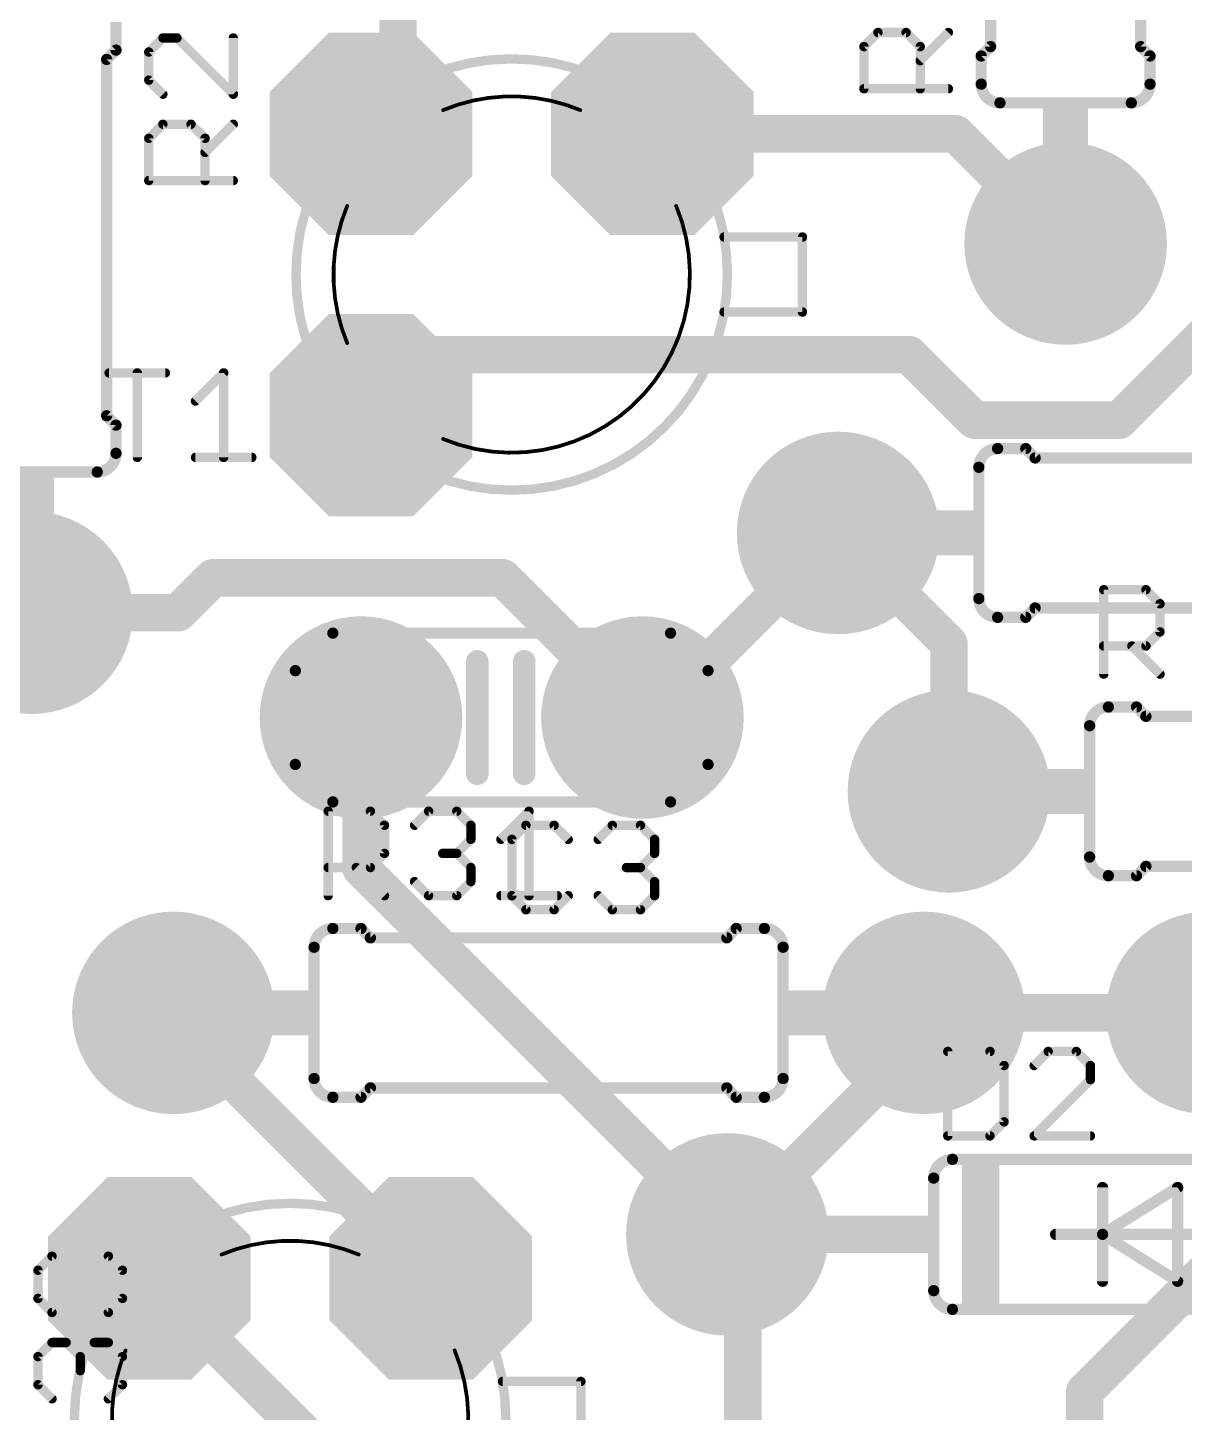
# Model space of a CAD drawing. Extents: x 0 to 70, y -10.8 to 60.8.
# Drawn here: x 8.45 to 24.11, y 21.59 to 40.34 of the extents above; entities that cross this region are included whole.
import ezdxf

# ---------------------------------------------------------------- set-up
doc = ezdxf.new("R2010")
doc.units = 0
for name, color, linetype in [('1', 22, 'CONTINUOUS'), ('16', 175, 'CONTINUOUS'), ('17', 82, 'CONTINUOUS'), ('21', 253, 'CONTINUOUS'), ('25', 253, 'CONTINUOUS'), ('29', 253, 'CONTINUOUS'), ('30', 253, 'CONTINUOUS')]:
    doc.layers.add(name, color=color, linetype=linetype)

# ---------------------------------------------------------------- blocks, each defined once
blk = doc.blocks.new('ROUNDP')
at = {"const_width": 0.5}
blk.add_lwpolyline([(0, -0.25, 1), (0, 0.25, 1), (0, -0.25)], format="xyb", dxfattribs=at)
blk = doc.blocks.new('RECT')
blk.add_solid([(-0.5, -0.5), (0.5, -0.5), (-0.5, 0.5), (0.5, 0.5)])
blk = doc.blocks.new('OCTAGONP')
at = {"const_width": 0.5}
blk.add_lwpolyline([(-0.25, -0.1036), (-0.25, 0.1036), (-0.1036, 0.25), (0.1036, 0.25), (0.25, 0.1036), (0.25, -0.1036), (0.1036, -0.25), (-0.1036, -0.25), (-0.25, -0.1036), (-0.25, 0.1036)], dxfattribs=at)

msp = doc.modelspace()

# ---------------------------------------------------------------- linework, layer by layer
at = {"layer": '1', "const_width": 0.508}
for points in [[(22.7584, 21.8694), (27.0256, 26.1366)], [(22.7584, 17.78), (22.7584, 21.8694)]]:
    msp.add_lwpolyline(points, dxfattribs=at)
at = {"layer": '1', "const_width": 0.254}
for points in [[(22.8854, 21.8694, 1), (22.6314, 21.8694)], [(22.6686, 21.9592, 1), (22.8482, 21.7796)]]:
    msp.add_lwpolyline(points, format="xyb", dxfattribs=at)
at = {"layer": '16', "const_width": 0.508}
for points in [[(13.46, 43), (13.46, 39.27)], [(13.46, 39.27), (13.095, 38.905)], [(16.905, 38.905), (21.015, 38.905)], [(21.015, 38.905), (22.5, 37.42)], [(23.225, 35.0266), (24.8252, 36.6268)], [(13.095, 35.095), (13.9156, 35.9156)], [(13.9156, 35.9156), (20.3802, 35.9156)], [(20.3802, 35.9156), (21.2692, 35.0266)], [(21.2692, 35.0266), (23.225, 35.0266)], [(16.92, 31), (19.42, 33.5)], [(19.42, 33.5), (20.92, 32)], [(10.4838, 32.42), (10.9568, 32.893)], [(10.9568, 32.893), (14.877, 32.893)], [(14.877, 32.893), (16.77, 31)], [(8.5, 32.42), (10.4838, 32.42)], [(20.92, 32), (20.92, 30)], [(12.96, 28.96), (12.96, 31)], [(16.77, 31), (16.92, 31)], [(17.92, 24), (12.96, 28.96)], [(10.42, 27), (10.42, 26.89)], [(20.58, 27), (24.42, 27)], [(20.58, 26.66), (20.58, 27)], [(10.42, 26.89), (13.905, 23.405)], [(17.92, 24), (20.58, 26.66)], [(18.13, 23.79), (17.92, 24)], [(18.13, 2.97), (18.13, 23.79)], [(15, 18.5), (10.095, 23.405)]]:
    msp.add_lwpolyline(points, dxfattribs=at)
at = {"layer": '16', "const_width": 0.254}
for points in [[(13.333, 39.27, 1), (13.587, 39.27)], [(13.5498, 39.1802, 1), (13.3702, 39.3598)], [(13.0052, 38.9948, 1), (13.1848, 38.8152)], [(16.905, 39.032, 1), (16.905, 38.778)], [(21.1048, 38.9948, 1), (20.9252, 38.8152)], [(21.015, 38.778, 1), (21.015, 39.032)], [(22.4102, 37.3302, 1), (22.5898, 37.5098)], [(13.9156, 36.0426, 1), (13.9156, 35.7886)], [(14.0054, 35.8258, 1), (13.8258, 36.0054)], [(20.47, 36.0054, 1), (20.2904, 35.8258)], [(20.3802, 35.7886, 1), (20.3802, 36.0426)], [(13.0052, 35.1848, 1), (13.1848, 35.0052)], [(21.2692, 35.1536, 1), (21.2692, 34.8996)], [(23.225, 34.8996, 1), (23.225, 35.1536)], [(21.1794, 34.9368, 1), (21.359, 35.1164)], [(23.1352, 35.1164, 1), (23.3148, 34.9368)], [(19.5098, 33.5898, 1), (19.3302, 33.4102)], [(19.5098, 33.4102, 1), (19.3302, 33.5898)], [(10.9568, 33.02, 1), (10.9568, 32.766)], [(11.0466, 32.8032, 1), (10.867, 32.9828)], [(14.9668, 32.9828, 1), (14.7872, 32.8032)], [(14.877, 32.766, 1), (14.877, 33.02)], [(8.5, 32.547, 1), (8.5, 32.293)], [(10.394, 32.5098, 1), (10.5736, 32.3302)], [(10.4838, 32.293, 1), (10.4838, 32.547)], [(21.047, 32, 1), (20.793, 32)], [(20.8302, 31.9102, 1), (21.0098, 32.0898)], [(13.087, 31, 1), (12.833, 31)], [(16.77, 31.127, 1), (16.77, 30.873)], [(16.6802, 30.9102, 1), (16.8598, 31.0898)], [(16.8302, 31.0898, 1), (17.0098, 30.9102)], [(16.92, 30.873, 1), (16.92, 31.127)], [(20.793, 30, 1), (21.047, 30)], [(13.0498, 29.0498, 1), (12.8702, 28.8702)], [(12.833, 28.96, 1), (13.087, 28.96)], [(10.547, 27, 1), (10.293, 27)], [(20.58, 27.127, 1), (20.58, 26.873)], [(20.707, 27, 1), (20.453, 27)], [(10.5098, 26.9798, 1), (10.3302, 26.8002)], [(10.293, 26.89, 1), (10.547, 26.89)], [(20.6698, 26.5702, 1), (20.4902, 26.7498)], [(20.453, 26.66, 1), (20.707, 26.66)], [(18.0098, 24.0898, 1), (17.8302, 23.9102)], [(17.8302, 24.0898, 1), (18.0098, 23.9102)], [(17.8302, 23.9102, 1), (18.0098, 24.0898)], [(18.257, 23.79, 1), (18.003, 23.79)], [(18.0402, 23.7002, 1), (18.2198, 23.8798)], [(10.1848, 23.4948, 1), (10.0052, 23.3152)], [(13.8152, 23.3152, 1), (13.9948, 23.4948)]]:
    msp.add_lwpolyline(points, format="xyb", dxfattribs=at)
at = {"layer": '21'}
for points, const_width in [([(21.484, 44.913), (21.484, 40.087)], 0.1524), ([(23.516, 44.913), (23.516, 40.087)], 0.1524), ([(9.643, 40.421), (9.643, 40.04)], 0.1524), ([(21.484, 40.087), (21.357, 39.96)], 0.1524), ([(23.516, 40.087), (23.643, 39.96)], 0.1524), ([(9.516, 39.913), (9.643, 40.04)], 0.1524), ([(9.516, 35.087), (9.516, 39.913)], 0.1524), ([(21.357, 39.579), (21.357, 39.96)], 0.1524), ([(23.643, 39.579), (23.643, 39.96)], 0.1524), ([(23.389, 39.325), (21.611, 39.325)], 0.1524), ([(18.937, 37.508), (17.8765, 37.508)], 0.127), ([(18.937, 37.508), (18.937, 36.492)], 0.127), ([(18.937, 36.492), (17.8765, 36.492)], 0.127), ([(9.516, 35.087), (9.643, 34.96)], 0.1524), ([(9.643, 34.579), (9.643, 34.96)], 0.1524), ([(21.579, 34.643), (21.96, 34.643)], 0.1524), ([(22.087, 34.516), (21.96, 34.643)], 0.1524), ([(22.087, 34.516), (26.913, 34.516)], 0.1524), ([(7.611, 34.325), (9.389, 34.325)], 0.1524), ([(21.325, 34.389), (21.325, 32.611)], 0.1524), ([(22.087, 32.484), (21.96, 32.357)], 0.1524), ([(22.087, 32.484), (26.913, 32.484)], 0.1524), ([(21.579, 32.357), (21.96, 32.357)], 0.1524), ([(12.579, 32.143), (17.151, 32.143)], 0.1524), ([(14.5348, 30.238), (14.5348, 31.762)], 0.3048), ([(15.1698, 30.238), (15.1698, 31.762)], 0.3048), ([(12.071, 31.635), (12.071, 30.365)], 0.1524), ([(17.659, 31.635), (17.659, 30.365)], 0.1524), ([(23.079, 31.143), (23.46, 31.143)], 0.1524), ([(23.587, 31.016), (23.46, 31.143)], 0.1524), ([(22.825, 29.111), (22.825, 30.889)], 0.1524), ([(28.413, 31.016), (23.587, 31.016)], 0.1524), ([(12.579, 29.857), (17.151, 29.857)], 0.1524), ([(23.079, 28.857), (23.46, 28.857)], 0.1524), ([(23.587, 28.984), (23.46, 28.857)], 0.1524), ([(28.413, 28.984), (23.587, 28.984)], 0.1524), ([(12.579, 28.143), (12.96, 28.143)], 0.1524), ([(13.087, 28.016), (12.96, 28.143)], 0.1524), ([(17.913, 28.016), (18.04, 28.143)], 0.1524), ([(18.421, 28.143), (18.04, 28.143)], 0.1524), ([(12.325, 26.111), (12.325, 27.889)], 0.1524), ([(17.913, 28.016), (13.087, 28.016)], 0.1524), ([(18.675, 26.111), (18.675, 27.889)], 0.1524), ([(12.579, 25.857), (12.96, 25.857)], 0.1524), ([(13.087, 25.984), (12.96, 25.857)], 0.1524), ([(17.913, 25.984), (13.087, 25.984)], 0.1524), ([(17.913, 25.984), (18.04, 25.857)], 0.1524), ([(18.421, 25.857), (18.04, 25.857)], 0.1524), ([(20.968, 25.016), (25.032, 25.016)], 0.1524), ([(20.714, 24.762), (20.714, 23.238)], 0.1524), ([(23, 24), (24.016, 24.635)], 0.1524), ([(23, 24.635), (23, 24)], 0.1524), ([(24.016, 24.635), (24.016, 23.365)], 0.1524), ([(22.365, 24), (23, 24)], 0.1524), ([(24.016, 23.365), (23, 24)], 0.1524), ([(23, 24), (24.524, 24)], 0.1524), ([(23, 24), (23, 23.365)], 0.1524), ([(20.968, 22.984), (25.032, 22.984)], 0.1524), ([(15.937, 22.008), (14.8765, 22.008)], 0.127), ([(15.937, 22.008), (15.937, 20.992)], 0.127)]:
    msp.add_lwpolyline(points, dxfattribs=dict(at, const_width=const_width))
for points, const_width in [([(21.5109, 40.0601, 1), (21.4571, 40.1139)], 0.0762), ([(23.5429, 40.1139, 1), (23.4891, 40.0601)], 0.0762), ([(9.5541, 39.913, 1), (9.4779, 39.913)], 0.0762), ([(9.4891, 39.9399, 1), (9.5429, 39.8861)], 0.0762), ([(9.6049, 40.04, 1), (9.6811, 40.04)], 0.0762), ([(9.6699, 40.0131, 1), (9.6161, 40.0669)], 0.0762), ([(15, 34.079, 1), (15, 39.921, 1), (15, 34.079)], 0.127), ([(21.3951, 39.96, 1), (21.3189, 39.96)], 0.0762), ([(21.3301, 39.9869, 1), (21.3839, 39.9331)], 0.0762), ([(21.4459, 40.087, 1), (21.5221, 40.087)], 0.0762), ([(23.4779, 40.087, 1), (23.5541, 40.087)], 0.0762), ([(23.6811, 39.96, 1), (23.6049, 39.96)], 0.0762), ([(23.6161, 39.9331, 1), (23.6699, 39.9869)], 0.0762), ([(21.357, 39.579, 0.4142), (21.611, 39.325)], 0.1524), ([(21.3951, 39.579, 1), (21.3189, 39.579)], 0.0762), ([(21.3189, 39.579, 1), (21.3951, 39.579)], 0.0762), ([(23.389, 39.325, 0.4142), (23.643, 39.579)], 0.1524), ([(23.6811, 39.579, 1), (23.6049, 39.579)], 0.0762), ([(23.6049, 39.579, 1), (23.6811, 39.579)], 0.0762), ([(15.9289, 39.227, 0.2002), (14.0711, 39.227)], 0.0508), ([(21.611, 39.3631, 1), (21.611, 39.2869)], 0.0762), ([(21.611, 39.2869, 1), (21.611, 39.3631)], 0.0762), ([(23.389, 39.3631, 1), (23.389, 39.2869)], 0.0762), ([(23.389, 39.2869, 1), (23.389, 39.3631)], 0.0762), ([(14.0662, 39.2387, 1), (14.076, 39.2153)], 0.0254), ([(15.924, 39.2153, 1), (15.9338, 39.2387)], 0.0254), ([(12.773, 37.9289, 0.2002), (12.773, 36.0711)], 0.0508), ([(12.7847, 37.924, 1), (12.7613, 37.9338)], 0.0254), ([(14.071, 34.7729, 0.67), (17.227, 37.9289)], 0.0508), ([(17.2387, 37.9338, 1), (17.2153, 37.924)], 0.0254), ([(17.8765, 37.5398, 1), (17.8765, 37.4763)], 0.0635), ([(18.9688, 37.508, 1), (18.9053, 37.508)], 0.0635), ([(18.937, 37.4763, 1), (18.937, 37.5398)], 0.0635), ([(17.8765, 36.5238, 1), (17.8765, 36.4603)], 0.0635), ([(18.9053, 36.492, 1), (18.9688, 36.492)], 0.0635), ([(18.937, 36.4603, 1), (18.937, 36.5238)], 0.0635), ([(12.7613, 36.0662, 1), (12.7847, 36.076)], 0.0254), ([(9.4779, 35.087, 1), (9.5541, 35.087)], 0.0762), ([(9.5429, 35.1139, 1), (9.4891, 35.0601)], 0.0762), ([(9.6811, 34.96, 1), (9.6049, 34.96)], 0.0762), ([(9.6161, 34.9331, 1), (9.6699, 34.9869)], 0.0762), ([(14.0759, 34.7846, 1), (14.0661, 34.7612)], 0.0254), ([(21.579, 34.643, 0.4142), (21.325, 34.389)], 0.1524), ([(21.579, 34.6811, 1), (21.579, 34.6049)], 0.0762), ([(21.579, 34.6049, 1), (21.579, 34.6811)], 0.0762), ([(21.9869, 34.6699, 1), (21.9331, 34.6161)], 0.0762), ([(21.96, 34.6049, 1), (21.96, 34.6811)], 0.0762), ([(9.389, 34.325, 0.4142), (9.643, 34.579)], 0.1524), ([(9.6811, 34.579, 1), (9.6049, 34.579)], 0.0762), ([(9.6049, 34.579, 1), (9.6811, 34.579)], 0.0762), ([(22.087, 34.5541, 1), (22.087, 34.4779)], 0.0762), ([(22.0601, 34.4891, 1), (22.1139, 34.5429)], 0.0762), ([(9.389, 34.3631, 1), (9.389, 34.2869)], 0.0762), ([(9.389, 34.2869, 1), (9.389, 34.3631)], 0.0762), ([(21.3631, 34.389, 1), (21.2869, 34.389)], 0.0762), ([(21.2869, 34.389, 1), (21.3631, 34.389)], 0.0762), ([(21.325, 32.611, 0.4142), (21.579, 32.357)], 0.1524), ([(21.3631, 32.611, 1), (21.2869, 32.611)], 0.0762), ([(21.2869, 32.611, 1), (21.3631, 32.611)], 0.0762), ([(22.087, 32.5221, 1), (22.087, 32.4459)], 0.0762), ([(22.1139, 32.4571, 1), (22.0601, 32.5109)], 0.0762), ([(21.579, 32.3951, 1), (21.579, 32.3189)], 0.0762), ([(21.579, 32.3189, 1), (21.579, 32.3951)], 0.0762), ([(21.9331, 32.3839, 1), (21.9869, 32.3301)], 0.0762), ([(21.96, 32.3189, 1), (21.96, 32.3951)], 0.0762), ([(12.579, 32.143, 0.4142), (12.071, 31.635)], 0.1524), ([(12.579, 32.1811, 1), (12.579, 32.1049)], 0.0762), ([(12.579, 32.1049, 1), (12.579, 32.1811)], 0.0762), ([(17.659, 31.635, 0.4142), (17.151, 32.143)], 0.1524), ([(17.151, 32.1811, 1), (17.151, 32.1049)], 0.0762), ([(17.151, 32.1049, 1), (17.151, 32.1811)], 0.0762), ([(14.611, 31.762, 1), (14.4586, 31.762)], 0.1524), ([(15.246, 31.762, 1), (15.0936, 31.762)], 0.1524), ([(12.1091, 31.635, 1), (12.0329, 31.635)], 0.0762), ([(17.6971, 31.635, 1), (17.6209, 31.635)], 0.0762), ([(12.0329, 31.635, 1), (12.1091, 31.635)], 0.0762), ([(17.6209, 31.635, 1), (17.6971, 31.635)], 0.0762), ([(23.079, 31.143, 0.4142), (22.825, 30.889)], 0.1524), ([(23.079, 31.1811, 1), (23.079, 31.1049)], 0.0762), ([(23.079, 31.1049, 1), (23.079, 31.1811)], 0.0762), ([(23.4869, 31.1699, 1), (23.4331, 31.1161)], 0.0762), ([(23.46, 31.1049, 1), (23.46, 31.1811)], 0.0762), ([(22.8631, 30.889, 1), (22.7869, 30.889)], 0.0762), ([(23.587, 31.0541, 1), (23.587, 30.9779)], 0.0762), ([(23.5601, 30.9891, 1), (23.6139, 31.0429)], 0.0762), ([(22.7869, 30.889, 1), (22.8631, 30.889)], 0.0762), ([(12.071, 30.365, 0.4142), (12.579, 29.857)], 0.1524), ([(12.1091, 30.365, 1), (12.0329, 30.365)], 0.0762), ([(12.0329, 30.365, 1), (12.1091, 30.365)], 0.0762), ([(17.151, 29.857, 0.4142), (17.659, 30.365)], 0.1524), ([(17.6971, 30.365, 1), (17.6209, 30.365)], 0.0762), ([(17.6209, 30.365, 1), (17.6971, 30.365)], 0.0762), ([(14.4586, 30.238, 1), (14.611, 30.238)], 0.1524), ([(15.0936, 30.238, 1), (15.246, 30.238)], 0.1524), ([(12.579, 29.8951, 1), (12.579, 29.8189)], 0.0762), ([(12.579, 29.8189, 1), (12.579, 29.8951)], 0.0762), ([(17.151, 29.8951, 1), (17.151, 29.8189)], 0.0762), ([(17.151, 29.8189, 1), (17.151, 29.8951)], 0.0762), ([(22.825, 29.111, 0.4142), (23.079, 28.857)], 0.1524), ([(22.8631, 29.111, 1), (22.7869, 29.111)], 0.0762), ([(22.7869, 29.111, 1), (22.8631, 29.111)], 0.0762), ([(23.079, 28.8951, 1), (23.079, 28.8189)], 0.0762), ([(23.079, 28.8189, 1), (23.079, 28.8951)], 0.0762), ([(23.4331, 28.8839, 1), (23.4869, 28.8301)], 0.0762), ([(23.46, 28.8189, 1), (23.46, 28.8951)], 0.0762), ([(23.587, 29.0221, 1), (23.587, 28.9459)], 0.0762), ([(23.6139, 28.9571, 1), (23.5601, 29.0109)], 0.0762), ([(12.579, 28.143, 0.4142), (12.325, 27.889)], 0.1524), ([(12.579, 28.1811, 1), (12.579, 28.1049)], 0.0762), ([(12.579, 28.1049, 1), (12.579, 28.1811)], 0.0762), ([(12.9869, 28.1699, 1), (12.9331, 28.1161)], 0.0762), ([(12.96, 28.1049, 1), (12.96, 28.1811)], 0.0762), ([(18.04, 28.1811, 1), (18.04, 28.1049)], 0.0762), ([(18.0669, 28.1161, 1), (18.0131, 28.1699)], 0.0762), ([(18.675, 27.889, 0.4142), (18.421, 28.143)], 0.1524), ([(18.421, 28.1811, 1), (18.421, 28.1049)], 0.0762), ([(18.421, 28.1049, 1), (18.421, 28.1811)], 0.0762), ([(12.3631, 27.889, 1), (12.2869, 27.889)], 0.0762), ([(13.087, 28.0541, 1), (13.087, 27.9779)], 0.0762), ([(13.0601, 27.9891, 1), (13.1139, 28.0429)], 0.0762), ([(17.8861, 28.0429, 1), (17.9399, 27.9891)], 0.0762), ([(17.913, 27.9779, 1), (17.913, 28.0541)], 0.0762), ([(18.7131, 27.889, 1), (18.6369, 27.889)], 0.0762), ([(12.2869, 27.889, 1), (12.3631, 27.889)], 0.0762), ([(18.6369, 27.889, 1), (18.7131, 27.889)], 0.0762), ([(12.325, 26.111, 0.4142), (12.579, 25.857)], 0.1524), ([(12.3631, 26.111, 1), (12.2869, 26.111)], 0.0762), ([(12.2869, 26.111, 1), (12.3631, 26.111)], 0.0762), ([(18.421, 25.857, 0.4142), (18.675, 26.111)], 0.1524), ([(18.7131, 26.111, 1), (18.6369, 26.111)], 0.0762), ([(18.6369, 26.111, 1), (18.7131, 26.111)], 0.0762), ([(12.579, 25.8951, 1), (12.579, 25.8189)], 0.0762), ([(12.579, 25.8189, 1), (12.579, 25.8951)], 0.0762), ([(12.9331, 25.8839, 1), (12.9869, 25.8301)], 0.0762), ([(12.96, 25.8189, 1), (12.96, 25.8951)], 0.0762), ([(13.087, 26.0221, 1), (13.087, 25.9459)], 0.0762), ([(13.1139, 25.9571, 1), (13.0601, 26.0109)], 0.0762), ([(17.9399, 26.0109, 1), (17.8861, 25.9571)], 0.0762), ([(17.913, 25.9459, 1), (17.913, 26.0221)], 0.0762), ([(18.04, 25.8951, 1), (18.04, 25.8189)], 0.0762), ([(18.0131, 25.8301, 1), (18.0669, 25.8839)], 0.0762), ([(18.421, 25.8951, 1), (18.421, 25.8189)], 0.0762), ([(18.421, 25.8189, 1), (18.421, 25.8951)], 0.0762), ([(20.968, 25.016, 0.4142), (20.714, 24.762)], 0.1524), ([(20.968, 25.0541, 1), (20.968, 24.9779)], 0.0762), ([(20.968, 24.9779, 1), (20.968, 25.0541)], 0.0762), ([(20.7521, 24.762, 1), (20.6759, 24.762)], 0.0762), ([(20.6759, 24.762, 1), (20.7521, 24.762)], 0.0762), ([(23.0381, 24.635, 1), (22.9619, 24.635)], 0.0762), ([(24.0541, 24.635, 1), (23.9779, 24.635)], 0.0762), ([(24.0362, 24.6027, 1), (23.9958, 24.6673)], 0.0762), ([(12, 18.579, 1), (12, 24.421, 1), (12, 18.579)], 0.127), ([(22.365, 24.0381, 1), (22.365, 23.9619)], 0.0762), ([(23.0202, 24.0323, 1), (22.9798, 23.9677)], 0.0762), ([(23, 24.0381, 1), (23, 23.9619)], 0.0762), ([(23.0381, 24, 1), (22.9619, 24)], 0.0762), ([(22.9798, 24.0323, 1), (23.0202, 23.9677)], 0.0762), ([(22.9619, 24, 1), (23.0381, 24)], 0.0762), ([(23, 23.9619, 1), (23, 24.0381)], 0.0762), ([(12.9289, 23.727, 0.2002), (11.0711, 23.727)], 0.0508), ([(11.0662, 23.7387, 1), (11.076, 23.7153)], 0.0254), ([(12.924, 23.7153, 1), (12.9338, 23.7387)], 0.0254), ([(20.714, 23.238, 0.4142), (20.968, 22.984)], 0.1524), ([(20.7521, 23.238, 1), (20.6759, 23.238)], 0.0762), ([(20.6759, 23.238, 1), (20.7521, 23.238)], 0.0762), ([(22.9619, 23.365, 1), (23.0381, 23.365)], 0.0762), ([(23.9779, 23.365, 1), (24.0541, 23.365)], 0.0762), ([(23.9958, 23.3327, 1), (24.0362, 23.3973)], 0.0762), ([(20.968, 23.0221, 1), (20.968, 22.9459)], 0.0762), ([(20.968, 22.9459, 1), (20.968, 23.0221)], 0.0762), ([(9.773, 22.4289, 0.2002), (9.773, 20.5711)], 0.0508), ([(9.7847, 22.424, 1), (9.7613, 22.4338)], 0.0254), ([(11.071, 19.2729, 0.67), (14.227, 22.4289)], 0.0508), ([(14.2387, 22.4338, 1), (14.2153, 22.424)], 0.0254), ([(14.8765, 22.0398, 1), (14.8765, 21.9763)], 0.0635), ([(15.9688, 22.008, 1), (15.9053, 22.008)], 0.0635), ([(15.937, 21.9763, 1), (15.937, 22.0398)], 0.0635)]:
    msp.add_lwpolyline(points, format="xyb", dxfattribs=dict(at, const_width=const_width))
at = {"layer": '25', "const_width": 0.127}
for points in [[(19.7686, 40.0874), (19.9592, 40.2781)], [(19.9592, 40.2781), (20.3406, 40.2781)], [(20.3406, 40.2781), (20.5312, 40.0874)], [(20.5312, 39.8968), (20.9125, 40.2781)], [(10.2772, 40.2047), (10.0866, 40.014)], [(10.4679, 40.2047), (10.2772, 40.2047)], [(11.2305, 39.4421), (10.4679, 40.2047)], [(11.2305, 40.2047), (11.2305, 39.4421)], [(19.7686, 39.5155), (19.7686, 40.0874)], [(20.5312, 40.0874), (20.5312, 39.5155)], [(10.0866, 40.014), (10.0866, 39.6327)], [(10.0866, 39.6327), (10.2772, 39.4421)], [(20.9125, 39.5155), (19.7686, 39.5155)], [(10.0866, 38.8447), (10.2772, 39.0354)], [(10.2772, 39.0354), (10.6586, 39.0354)], [(10.6586, 39.0354), (10.8492, 38.8447)], [(10.8492, 38.6541), (11.2305, 39.0354)], [(10.0866, 38.2728), (10.0866, 38.8447)], [(10.8492, 38.8447), (10.8492, 38.2728)], [(11.2305, 38.2728), (10.0866, 38.2728)], [(9.5498, 35.6674), (10.3124, 35.6674)], [(9.9311, 34.5235), (9.9311, 35.6674)], [(10.7191, 35.2861), (11.1004, 35.6674)], [(11.1004, 35.6674), (11.1004, 34.5235)], [(10.7191, 34.5235), (11.4817, 34.5235)], [(23.0155, 31.5875), (23.0155, 32.7314)], [(23.0155, 32.7314), (23.5874, 32.7314)], [(23.5874, 32.7314), (23.7781, 32.5408)], [(23.7781, 32.5408), (23.7781, 32.1594)], [(23.7781, 32.1594), (23.5874, 31.9688)], [(23.5874, 31.9688), (23.0155, 31.9688)], [(23.3968, 31.9688), (23.7781, 31.5875)], [(12.5155, 28.5875), (12.5155, 29.7314)], [(12.5155, 29.7314), (13.0874, 29.7314)], [(13.0874, 29.7314), (13.2781, 29.5408)], [(13.6848, 29.5408), (13.8754, 29.7314)], [(13.8754, 29.7314), (14.2567, 29.7314)], [(14.2567, 29.7314), (14.4474, 29.5408)], [(14.8541, 29.3501), (15.2354, 29.7314)], [(15.2354, 29.7314), (15.2354, 28.5875)], [(13.2781, 29.5408), (13.2781, 29.1594)], [(14.4474, 29.5408), (14.4474, 29.3501)], [(15.1934, 29.5404), (15.0028, 29.3498)], [(15.5747, 29.5404), (15.1934, 29.5404)], [(15.7654, 29.3498), (15.5747, 29.5404)], [(16.1721, 29.3498), (16.3627, 29.5404)], [(16.3627, 29.5404), (16.744, 29.5404)], [(16.744, 29.5404), (16.9347, 29.3498)], [(14.4474, 29.3501), (14.2567, 29.1594)], [(15.0028, 29.3498), (15.0028, 28.5871)], [(16.9347, 29.3498), (16.9347, 29.1591)], [(13.2781, 29.1594), (13.0874, 28.9688)], [(14.2567, 29.1594), (14.0661, 29.1594)], [(14.2567, 29.1594), (14.4474, 28.9688)], [(16.9347, 29.1591), (16.744, 28.9684)], [(13.0874, 28.9688), (12.5155, 28.9688)], [(12.8968, 28.9688), (13.2781, 28.5875)], [(14.4474, 28.9688), (14.4474, 28.7781)], [(16.744, 28.9684), (16.5534, 28.9684)], [(16.744, 28.9684), (16.9347, 28.7778)], [(13.8754, 28.5875), (13.6848, 28.7781)], [(14.4474, 28.7781), (14.2567, 28.5875)], [(16.9347, 28.7778), (16.9347, 28.5871)], [(14.2567, 28.5875), (13.8754, 28.5875)], [(14.8541, 28.5875), (15.6167, 28.5875)], [(15.0028, 28.5871), (15.1934, 28.3965)], [(15.5747, 28.3965), (15.7654, 28.5871)], [(16.3627, 28.3965), (16.1721, 28.5871)], [(16.9347, 28.5871), (16.744, 28.3965)], [(15.1934, 28.3965), (15.5747, 28.3965)], [(16.744, 28.3965), (16.3627, 28.3965)], [(20.9045, 26.4774), (20.9045, 25.3335)], [(21.4764, 26.4774), (20.9045, 26.4774)], [(21.6671, 26.2868), (21.4764, 26.4774)], [(22.2644, 26.4774), (22.0738, 26.2868)], [(22.6457, 26.4774), (22.2644, 26.4774)], [(22.8364, 26.2868), (22.6457, 26.4774)], [(21.6671, 25.5241), (21.6671, 26.2868)], [(22.8364, 26.0961), (22.8364, 26.2868)], [(22.0738, 25.3335), (22.8364, 26.0961)], [(21.4764, 25.3335), (21.6671, 25.5241)], [(20.9045, 25.3335), (21.4764, 25.3335)], [(22.8364, 25.3335), (22.0738, 25.3335)], [(8.5866, 23.5139), (8.7772, 23.7046)], [(8.7772, 23.7046), (9.5399, 23.7046)], [(9.5399, 22.942), (8.7772, 23.7046)], [(9.5399, 23.7046), (9.7305, 23.5139)], [(8.5866, 23.1326), (8.5866, 23.5139)], [(9.7305, 23.5139), (9.7305, 23.1326)], [(8.7772, 22.942), (8.5866, 23.1326)], [(9.7305, 23.1326), (9.5399, 22.942)], [(9.5399, 22.942), (8.7772, 22.942)], [(8.5866, 22.3446), (8.7772, 22.5353)], [(8.7772, 22.5353), (8.9679, 22.5353)], [(8.9679, 22.5353), (9.1586, 22.3446)], [(9.1586, 22.3446), (9.3492, 22.5353)], [(9.3492, 22.5353), (9.5399, 22.5353)], [(9.5399, 22.5353), (9.7305, 22.3446)], [(8.5866, 21.9633), (8.5866, 22.3446)], [(9.1586, 22.3446), (9.1586, 22.154)], [(9.7305, 22.3446), (9.7305, 21.9633)], [(8.7772, 21.7727), (8.5866, 21.9633)], [(9.7305, 21.9633), (9.5399, 21.7727)]]:
    msp.add_lwpolyline(points, dxfattribs=at)
at = {"layer": '25', "const_width": 0.0635}
for points in [[(19.9592, 40.3099, 1), (19.9592, 40.2463)], [(19.9817, 40.2557, 1), (19.9367, 40.3005)], [(20.3631, 40.3005, 1), (20.3181, 40.2557)], [(20.3406, 40.2463, 1), (20.3406, 40.3099)], [(20.935, 40.2556, 1), (20.89, 40.3006)], [(10.2772, 40.2365, 1), (10.2772, 40.173)], [(10.2997, 40.1823, 1), (10.2547, 40.2271)], [(10.4904, 40.2272, 1), (10.4454, 40.1822)], [(10.4679, 40.173, 1), (10.4679, 40.2365)], [(11.2623, 40.2047, 1), (11.1988, 40.2047)], [(19.8003, 40.0874, 1), (19.7369, 40.0874)], [(19.7461, 40.1098, 1), (19.7911, 40.065)], [(20.563, 40.0874, 1), (20.4995, 40.0874)], [(20.5087, 40.065, 1), (20.5537, 40.1098)], [(10.1184, 40.014, 1), (10.0549, 40.014)], [(10.0641, 40.0364, 1), (10.1091, 39.9916)], [(20.5087, 39.9193, 1), (20.5537, 39.8743)], [(10.1091, 39.6552, 1), (10.0641, 39.6102)], [(10.0549, 39.6327, 1), (10.1184, 39.6327)], [(19.7686, 39.5473, 1), (19.7686, 39.4838)], [(20.9125, 39.4838, 1), (20.9125, 39.5473)], [(10.2547, 39.4196, 1), (10.2997, 39.4646)], [(11.1988, 39.4421, 1), (11.2623, 39.4421)], [(11.208, 39.4196, 1), (11.253, 39.4646)], [(19.7369, 39.5155, 1), (19.8003, 39.5155)], [(20.4995, 39.5155, 1), (20.563, 39.5155)], [(10.2772, 39.0672, 1), (10.2772, 39.0037)], [(10.2997, 39.013, 1), (10.2547, 39.0578)], [(10.6811, 39.0578, 1), (10.6361, 39.013)], [(10.6586, 39.0037, 1), (10.6586, 39.0672)], [(11.253, 39.0129, 1), (11.208, 39.0579)], [(10.1184, 38.8447, 1), (10.0549, 38.8447)], [(10.0641, 38.8671, 1), (10.1091, 38.8223)], [(10.881, 38.8447, 1), (10.8174, 38.8447)], [(10.8267, 38.8223, 1), (10.8717, 38.8671)], [(10.8267, 38.6766, 1), (10.8717, 38.6316)], [(10.0866, 38.3046, 1), (10.0866, 38.2411)], [(10.0549, 38.2728, 1), (10.1184, 38.2728)], [(10.8174, 38.2728, 1), (10.881, 38.2728)], [(11.2305, 38.2411, 1), (11.2305, 38.3046)], [(9.5498, 35.6992, 1), (9.5498, 35.6356)], [(9.9629, 35.6674, 1), (9.8994, 35.6674)], [(10.3124, 35.6356, 1), (10.3124, 35.6992)], [(11.1322, 35.6674, 1), (11.0686, 35.6674)], [(11.1229, 35.6449, 1), (11.0779, 35.6899)], [(10.6966, 35.3086, 1), (10.7416, 35.2636)], [(9.8994, 34.5235, 1), (9.9629, 34.5235)], [(10.7191, 34.5553, 1), (10.7191, 34.4917)], [(11.0686, 34.5235, 1), (11.1322, 34.5235)], [(11.4817, 34.4917, 1), (11.4817, 34.5553)], [(23.0155, 32.7632, 1), (23.0155, 32.6996)], [(23.0472, 32.7314, 1), (22.9838, 32.7314)], [(23.6098, 32.7539, 1), (23.565, 32.7089)], [(23.5874, 32.6996, 1), (23.5874, 32.7632)], [(23.8099, 32.5408, 1), (23.7464, 32.5408)], [(23.7557, 32.5183, 1), (23.8005, 32.5633)], [(23.7464, 32.1594, 1), (23.8099, 32.1594)], [(23.8005, 32.1369, 1), (23.7557, 32.1819)], [(23.0155, 32.0006, 1), (23.0155, 31.9371)], [(23.4193, 31.9913, 1), (23.3743, 31.9463)], [(23.565, 31.9913, 1), (23.6098, 31.9463)], [(23.5874, 31.9371, 1), (23.5874, 32.0006)], [(22.9838, 31.5875, 1), (23.0472, 31.5875)], [(23.7556, 31.565, 1), (23.8006, 31.61)], [(12.5155, 29.7631, 1), (12.5155, 29.6997)], [(12.5473, 29.7314, 1), (12.4838, 29.7314)], [(13.1098, 29.7539, 1), (13.065, 29.7089)], [(13.0874, 29.6997, 1), (13.0874, 29.7631)], [(13.8754, 29.7631, 1), (13.8754, 29.6997)], [(13.8979, 29.7089, 1), (13.8529, 29.7539)], [(14.2791, 29.7539, 1), (14.2343, 29.7089)], [(14.2567, 29.6997, 1), (14.2567, 29.7631)], [(15.2672, 29.7314, 1), (15.2036, 29.7314)], [(15.2579, 29.7089, 1), (15.2129, 29.7539)], [(13.3099, 29.5408, 1), (13.2463, 29.5408)], [(13.2557, 29.5183, 1), (13.3005, 29.5633)], [(13.6623, 29.5633, 1), (13.7073, 29.5183)], [(14.4792, 29.5408, 1), (14.4156, 29.5408)], [(14.425, 29.5183, 1), (14.4698, 29.5633)], [(15.1934, 29.5722, 1), (15.1934, 29.5087)], [(15.2159, 29.5179, 1), (15.1709, 29.5629)], [(15.5971, 29.5629, 1), (15.5523, 29.5179)], [(15.5747, 29.5087, 1), (15.5747, 29.5722)], [(16.3627, 29.5722, 1), (16.3627, 29.5087)], [(16.3852, 29.5179, 1), (16.3402, 29.5629)], [(16.7664, 29.5629, 1), (16.7216, 29.5179)], [(16.744, 29.5087, 1), (16.744, 29.5722)], [(14.4156, 29.3501, 1), (14.4792, 29.3501)], [(14.4699, 29.3276, 1), (14.4249, 29.3726)], [(14.8316, 29.3726, 1), (14.8766, 29.3276)], [(15.0346, 29.3498, 1), (14.971, 29.3498)], [(14.9803, 29.3723, 1), (15.0253, 29.3273)], [(15.743, 29.3273, 1), (15.7878, 29.3723)], [(16.1496, 29.3723, 1), (16.1946, 29.3273)], [(16.9664, 29.3498, 1), (16.903, 29.3498)], [(16.9123, 29.3273, 1), (16.9571, 29.3723)], [(13.2463, 29.1594, 1), (13.3099, 29.1594)], [(13.3005, 29.1369, 1), (13.2557, 29.1819)], [(14.0661, 29.1912, 1), (14.0661, 29.1277)], [(14.2342, 29.1819, 1), (14.2792, 29.1369)], [(14.2791, 29.1819, 1), (14.2343, 29.1369)], [(14.2567, 29.1277, 1), (14.2567, 29.1912)], [(16.903, 29.1591, 1), (16.9664, 29.1591)], [(16.9572, 29.1366, 1), (16.9122, 29.1816)], [(12.5155, 29.0006, 1), (12.5155, 28.9371)], [(12.9193, 28.9913, 1), (12.8743, 28.9463)], [(13.065, 28.9913, 1), (13.1098, 28.9463)], [(13.0874, 28.9371, 1), (13.0874, 29.0006)], [(14.4792, 28.9688, 1), (14.4156, 28.9688)], [(14.425, 28.9463, 1), (14.4698, 28.9913)], [(16.5534, 29.0002, 1), (16.5534, 28.9367)], [(16.7215, 28.9909, 1), (16.7665, 28.9459)], [(16.7664, 28.9909, 1), (16.7216, 28.9459)], [(16.744, 28.9367, 1), (16.744, 29.0002)], [(13.7073, 28.8006, 1), (13.6623, 28.7556)], [(14.4156, 28.7781, 1), (14.4792, 28.7781)], [(14.4698, 28.7556, 1), (14.425, 28.8006)], [(16.9664, 28.7778, 1), (16.903, 28.7778)], [(16.9123, 28.7553, 1), (16.9571, 28.8003)], [(12.4838, 28.5875, 1), (12.5473, 28.5875)], [(13.2556, 28.565, 1), (13.3006, 28.61)], [(13.8754, 28.6193, 1), (13.8754, 28.5558)], [(13.8529, 28.565, 1), (13.8979, 28.61)], [(14.2343, 28.61, 1), (14.2791, 28.565)], [(14.2567, 28.5558, 1), (14.2567, 28.6193)], [(14.8541, 28.6193, 1), (14.8541, 28.5558)], [(15.0253, 28.6096, 1), (14.9803, 28.5646)], [(14.971, 28.5871, 1), (15.0346, 28.5871)], [(15.2036, 28.5875, 1), (15.2672, 28.5875)], [(15.6167, 28.5558, 1), (15.6167, 28.6193)], [(15.7878, 28.5646, 1), (15.743, 28.6096)], [(16.1946, 28.6096, 1), (16.1496, 28.5646)], [(16.903, 28.5871, 1), (16.9664, 28.5871)], [(16.9571, 28.5646, 1), (16.9123, 28.6096)], [(15.1934, 28.4282, 1), (15.1934, 28.3648)], [(15.1709, 28.374, 1), (15.2159, 28.419)], [(15.5523, 28.419, 1), (15.5971, 28.374)], [(15.5747, 28.3648, 1), (15.5747, 28.4282)], [(16.3627, 28.4282, 1), (16.3627, 28.3648)], [(16.3402, 28.374, 1), (16.3852, 28.419)], [(16.7216, 28.419, 1), (16.7664, 28.374)], [(16.744, 28.3648, 1), (16.744, 28.4282)], [(20.9045, 26.5092, 1), (20.9045, 26.4457)], [(20.9363, 26.4774, 1), (20.8728, 26.4774)], [(21.4988, 26.4999, 1), (21.454, 26.4549)], [(21.4764, 26.4457, 1), (21.4764, 26.5092)], [(22.2644, 26.5092, 1), (22.2644, 26.4457)], [(22.2869, 26.4549, 1), (22.2419, 26.4999)], [(22.6681, 26.4999, 1), (22.6233, 26.4549)], [(22.6457, 26.4457, 1), (22.6457, 26.5092)], [(21.6989, 26.2868, 1), (21.6354, 26.2868)], [(21.6447, 26.2643, 1), (21.6895, 26.3093)], [(22.0513, 26.3093, 1), (22.0963, 26.2643)], [(22.8681, 26.2868, 1), (22.8047, 26.2868)], [(22.814, 26.2643, 1), (22.8588, 26.3093)], [(22.8047, 26.0961, 1), (22.8681, 26.0961)], [(22.8589, 26.0736, 1), (22.8139, 26.1186)], [(21.6354, 25.5241, 1), (21.6989, 25.5241)], [(21.6895, 25.5016, 1), (21.6447, 25.5466)], [(20.9045, 25.3652, 1), (20.9045, 25.3018)], [(20.8728, 25.3335, 1), (20.9363, 25.3335)], [(21.454, 25.356, 1), (21.4988, 25.311)], [(21.4764, 25.3018, 1), (21.4764, 25.3652)], [(22.0513, 25.356, 1), (22.0963, 25.311)], [(22.0738, 25.3652, 1), (22.0738, 25.3018)], [(22.8364, 25.3018, 1), (22.8364, 25.3652)], [(8.7772, 23.7364, 1), (8.7772, 23.6729)], [(8.7996, 23.7271, 1), (8.7548, 23.6821)], [(8.7997, 23.6822, 1), (8.7547, 23.727)], [(9.5624, 23.727, 1), (9.5174, 23.6822)], [(9.5399, 23.6729, 1), (9.5399, 23.7364)], [(8.6184, 23.5139, 1), (8.5549, 23.5139)], [(8.5641, 23.5363, 1), (8.6091, 23.4915)], [(9.7623, 23.5139, 1), (9.6988, 23.5139)], [(9.708, 23.4915, 1), (9.753, 23.5363)], [(8.6091, 23.1551, 1), (8.5641, 23.1101)], [(8.5549, 23.1326, 1), (8.6184, 23.1326)], [(9.6988, 23.1326, 1), (9.7623, 23.1326)], [(9.753, 23.1101, 1), (9.708, 23.1551)], [(8.7772, 22.9737, 1), (8.7772, 22.9103)], [(8.7547, 22.9195, 1), (8.7997, 22.9645)], [(9.5174, 22.9645, 1), (9.5624, 22.9195)], [(9.5175, 22.9195, 1), (9.5623, 22.9645)], [(9.5399, 22.9103, 1), (9.5399, 22.9737)], [(8.7772, 22.567, 1), (8.7772, 22.5036)], [(8.7997, 22.5129, 1), (8.7547, 22.5577)], [(8.9904, 22.5578, 1), (8.9454, 22.5128)], [(8.9679, 22.5036, 1), (8.9679, 22.567)], [(9.3492, 22.567, 1), (9.3492, 22.5036)], [(9.3717, 22.5129, 1), (9.3267, 22.5577)], [(9.5624, 22.5577, 1), (9.5174, 22.5129)], [(9.5399, 22.5036, 1), (9.5399, 22.567)], [(8.6184, 22.3446, 1), (8.5549, 22.3446)], [(8.5641, 22.367, 1), (8.6091, 22.3222)], [(9.1904, 22.3446, 1), (9.1268, 22.3446)], [(9.1361, 22.367, 1), (9.1811, 22.3222)], [(9.1361, 22.3221, 1), (9.1811, 22.3671)], [(9.7623, 22.3446, 1), (9.6988, 22.3446)], [(9.708, 22.3222, 1), (9.753, 22.367)], [(9.1268, 22.154, 1), (9.1904, 22.154)], [(8.6091, 21.9858, 1), (8.5641, 21.9408)], [(8.5549, 21.9633, 1), (8.6184, 21.9633)], [(9.6988, 21.9633, 1), (9.7623, 21.9633)], [(9.753, 21.9408, 1), (9.708, 21.9858)], [(8.7547, 21.7502, 1), (8.7997, 21.7952)], [(9.5174, 21.7952, 1), (9.5624, 21.7502)]]:
    msp.add_lwpolyline(points, format="xyb", dxfattribs=at)

# ---------------------------------------------------------------- block references
at = {"layer": '17', "xscale": 2.54, "yscale": 2.54}
for name, p, rotation in [('OCTAGONP', (13.095, 38.905), 180), ('OCTAGONP', (13.095, 38.905), 180), ('OCTAGONP', (16.905, 38.905), 180), ('OCTAGONP', (16.905, 38.905), 180), ('ROUNDP', (22.5, 37.42), 90), ('ROUNDP', (22.5, 37.42), 90), ('OCTAGONP', (13.095, 35.095), 180), ('OCTAGONP', (13.095, 35.095), 180), ('ROUNDP', (19.42, 33.5), 180), ('ROUNDP', (19.42, 33.5), 180), ('ROUNDP', (8.5, 32.42), 270), ('ROUNDP', (8.5, 32.42), 270), ('ROUNDP', (12.96, 31), 180), ('ROUNDP', (12.96, 31), 180), ('ROUNDP', (16.77, 31), 180), ('ROUNDP', (16.77, 31), 180), ('ROUNDP', (24.42, 27), 180), ('ROUNDP', (24.42, 27), 180), ('OCTAGONP', (10.095, 23.405), 180), ('OCTAGONP', (10.095, 23.405), 180), ('OCTAGONP', (13.905, 23.405), 180), ('OCTAGONP', (13.905, 23.405), 180)]:
    msp.add_blockref(name, p, dxfattribs=dict(at, rotation=rotation))
for p in [(20.92, 30), (20.92, 30), (10.42, 27), (10.42, 27), (20.58, 27), (20.58, 27), (17.92, 24), (17.92, 24)]:
    msp.add_blockref('ROUNDP', p, dxfattribs=at)
at = {"layer": '21', "xscale": 0.8636, "yscale": 0.6096}
for p, rotation in [((22.5, 38.8932), 90), ((8.5, 33.8932), 270), ((20.8932, 33.5), 180)]:
    msp.add_blockref('RECT', p, dxfattribs=dict(at, rotation=rotation))
at = {"layer": '21'}
for p, xscale, yscale in [((22.3932, 30), 0.8636, 0.6096), ((11.8932, 27), 0.8636, 0.6096), ((19.1068, 27), 0.8636, 0.6096), ((21.349, 24), 0.508, 2.032), ((19.7615, 24), 1.905, 0.508)]:
    msp.add_blockref('RECT', p, dxfattribs=dict(at, xscale=xscale, yscale=yscale))
at = {"layer": '29', "xscale": 2.7432, "yscale": 2.7432}
for name, p, rotation in [('OCTAGONP', (13.095, 38.905), 180), ('OCTAGONP', (16.905, 38.905), 180), ('ROUNDP', (22.5, 37.42), 90), ('OCTAGONP', (13.095, 35.095), 180), ('ROUNDP', (19.42, 33.5), 180), ('ROUNDP', (8.5, 32.42), 270), ('ROUNDP', (12.96, 31), 180), ('ROUNDP', (16.77, 31), 180), ('ROUNDP', (24.42, 27), 180), ('OCTAGONP', (10.095, 23.405), 180), ('OCTAGONP', (13.905, 23.405), 180)]:
    msp.add_blockref(name, p, dxfattribs=dict(at, rotation=rotation))
for p in [(20.92, 30), (10.42, 27), (20.58, 27), (17.92, 24)]:
    msp.add_blockref('ROUNDP', p, dxfattribs=at)
at = {"layer": '30', "xscale": 2.7432, "yscale": 2.7432}
for name, p, rotation in [('OCTAGONP', (13.095, 38.905), 180), ('OCTAGONP', (16.905, 38.905), 180), ('ROUNDP', (22.5, 37.42), 90), ('OCTAGONP', (13.095, 35.095), 180), ('ROUNDP', (19.42, 33.5), 180), ('ROUNDP', (8.5, 32.42), 270), ('ROUNDP', (12.96, 31), 180), ('ROUNDP', (16.77, 31), 180), ('ROUNDP', (24.42, 27), 180), ('OCTAGONP', (10.095, 23.405), 180), ('OCTAGONP', (13.905, 23.405), 180)]:
    msp.add_blockref(name, p, dxfattribs=dict(at, rotation=rotation))
for p in [(20.92, 30), (10.42, 27), (20.58, 27), (17.92, 24)]:
    msp.add_blockref('ROUNDP', p, dxfattribs=at)

doc.saveas('drawing.dxf')
